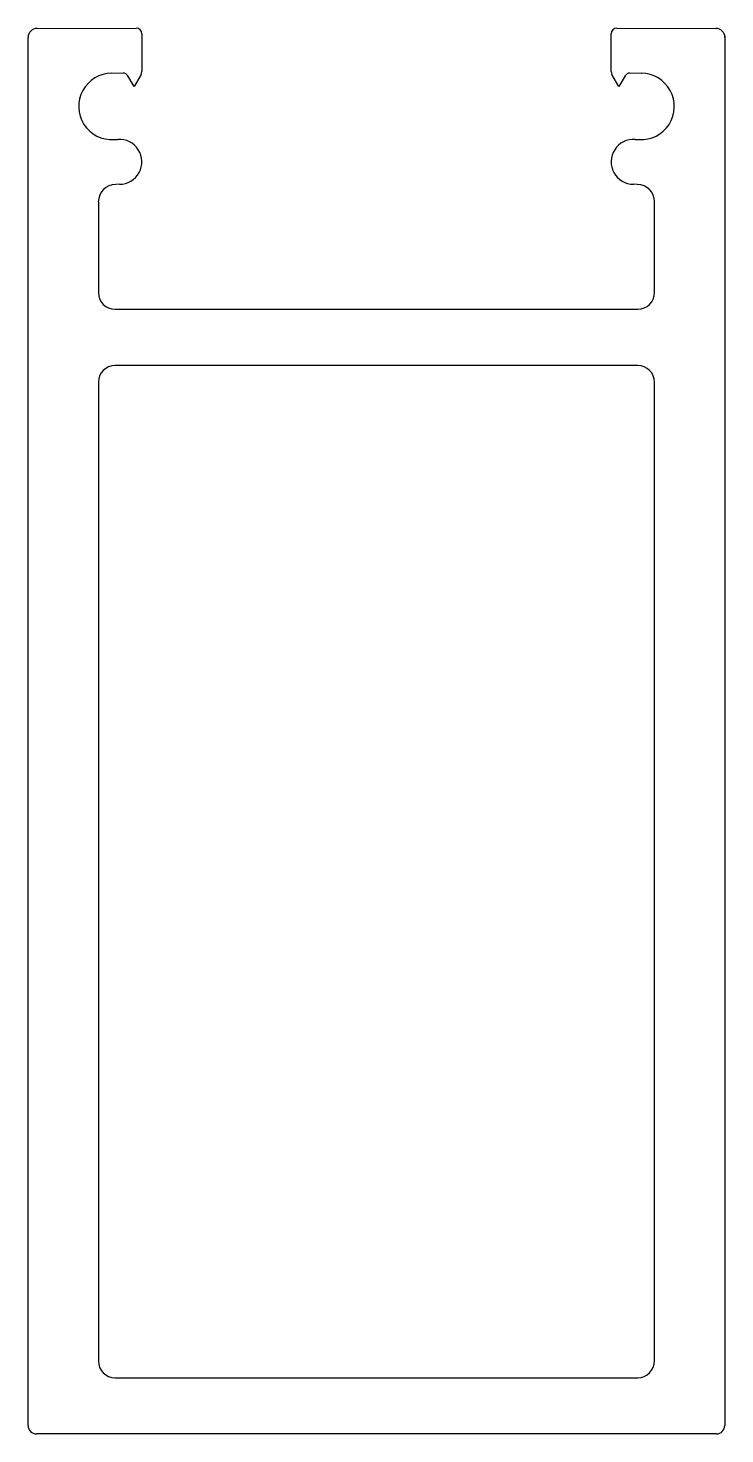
# Model space of a CAD drawing. Extents: x -18.2 to 13.6, y -30.5 to 33.6.
import ezdxf

# ---------------------------------------------------------------- set-up
doc = ezdxf.new("R2010")
doc.units = 0
doc.header["$MEASUREMENT"] = 0
doc.layers.get('0').update_dxf_attribs({"linetype": 'CONTINUOUS'})

msp = doc.modelspace()

# ---------------------------------------------------------------- linework, layer by layer
for p, q in [((-17.782, 33.567), (-13.265, 33.579)), ((-13.009, 33.323), (-13.009, 31.599)), ((8.382, 31.599), (8.382, 33.323)), ((8.638, 33.579), (13.155, 33.567)), ((-18.192, -30.101), (-18.192, 33.157)), ((13.558, 33.227), (13.558, -30.101)), ((-13.866, 31.53), (-14.377, 31.518)), ((-13.364, 30.916), (-13.644, 31.402)), ((-13.043, 31.471), (-13.364, 30.916)), ((8.736, 30.916), (8.416, 31.471)), ((9.017, 31.402), (8.736, 30.916)), ((9.75, 31.518), (9.239, 31.53)), ((-14.272, 28.501), (-14.104, 28.507)), ((9.477, 28.507), (9.645, 28.501)), ((-14.033, 26.461), (-14.198, 26.449)), ((9.57, 26.449), (9.406, 26.461)), ((-14.991, 25.656), (-14.991, 21.534)), ((10.358, 21.528), (10.364, 25.656)), ((-14.223, 20.766), (9.596, 20.766)), ((9.59, 18.205), (-14.223, 18.205)), ((-14.991, 17.437), (-14.991, -27.154)), ((10.358, -27.154), (10.358, 17.437)), ((-14.223, -27.922), (9.59, -27.922)), ((13.177, -30.482), (-17.811, -30.482))]:
    msp.add_line(p, q)
for centre, radius, start, end in [((-17.782, 33.157), 0.41, 90, 180), ((-13.265, 33.323), 0.256, 360, 90), ((8.638, 33.323), 0.256, 90, 180), ((13.155, 33.157), 0.41, 0, 90), ((-14.377, 30.008), 1.511, 90, 273.98663), ((-13.866, 31.274), 0.256, 30, 90), ((-13.265, 31.599), 0.256, 330, 0), ((8.638, 31.599), 0.256, 180, 210), ((9.239, 31.274), 0.256, 90, 150), ((9.75, 30.008), 1.511, 266.01337, 90), ((-14.033, 27.485), 1.024, 270, 93.98663), ((9.406, 27.485), 1.024, 86.01337, 270), ((-14.198, 25.656), 0.794, 90, 180), ((9.57, 25.656), 0.794, 360, 90), ((-14.223, 21.534), 0.768, 180, 270), ((9.596, 21.528), 0.762, 270, 0), ((-14.223, 17.437), 0.768, 90, 180), ((9.59, 17.437), 0.769, 0, 90), ((-14.223, -27.154), 0.768, 180, 270), ((9.59, -27.154), 0.768, 270, 360), ((-17.811, -30.101), 0.381, 180, 270), ((13.177, -30.101), 0.381, 270, 360)]:
    msp.add_arc(centre, radius, start, end)

doc.saveas('drawing.dxf')
